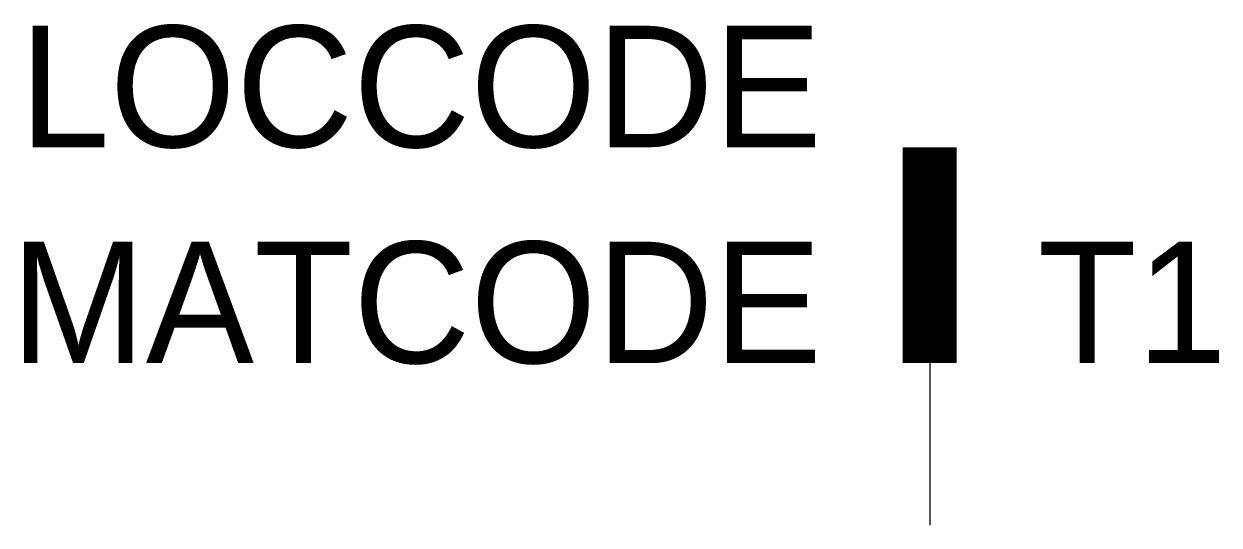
# Model space of a CAD drawing. Extents: x -16.8 to 5.4, y -4 to 5.3.
import ezdxf
from ezdxf.enums import TextEntityAlignment as Align

# ---------------------------------------------------------------- set-up
doc = ezdxf.new("R2010")
doc.units = 0
doc.layers.get('0').update_dxf_attribs({"linetype": 'CONTINUOUS'})
doc.layers.add('C', color=6, linetype='CONTINUOUS')
doc.layers.add('T2', color=1, linetype='CONTINUOUS')

msp = doc.modelspace()

# ---------------------------------------------------------------- linework, layer by layer
at = {"color": 0, "linetype": 'CONTINUOUS'}
msp.add_line((0, -1), (0, -4), dxfattribs=at)
at = {"color": 0, "linetype": 'CONTINUOUS', "const_width": 1}
msp.add_lwpolyline([(0, 3), (0, -1)], dxfattribs=at)
at = {"layer": 'C', "color": 0, "linetype": 'CONTINUOUS'}
msp.add_point((0, 1), dxfattribs=at)

# ---------------------------------------------------------------- texts
at = {"layer": 'T2', "color": 0, "linetype": 'CONTINUOUS'}
for tag, p in [('LOCCODE', (-2, 3)), ('MATCODE', (-2, -1))]:
    msp.add_attdef(tag, text='', height=2.25, dxfattribs=at).set_placement(p, align=Align.RIGHT)
msp.add_attdef('T1', (2, -1), '', height=2.25, dxfattribs=at)

doc.saveas('drawing.dxf')
